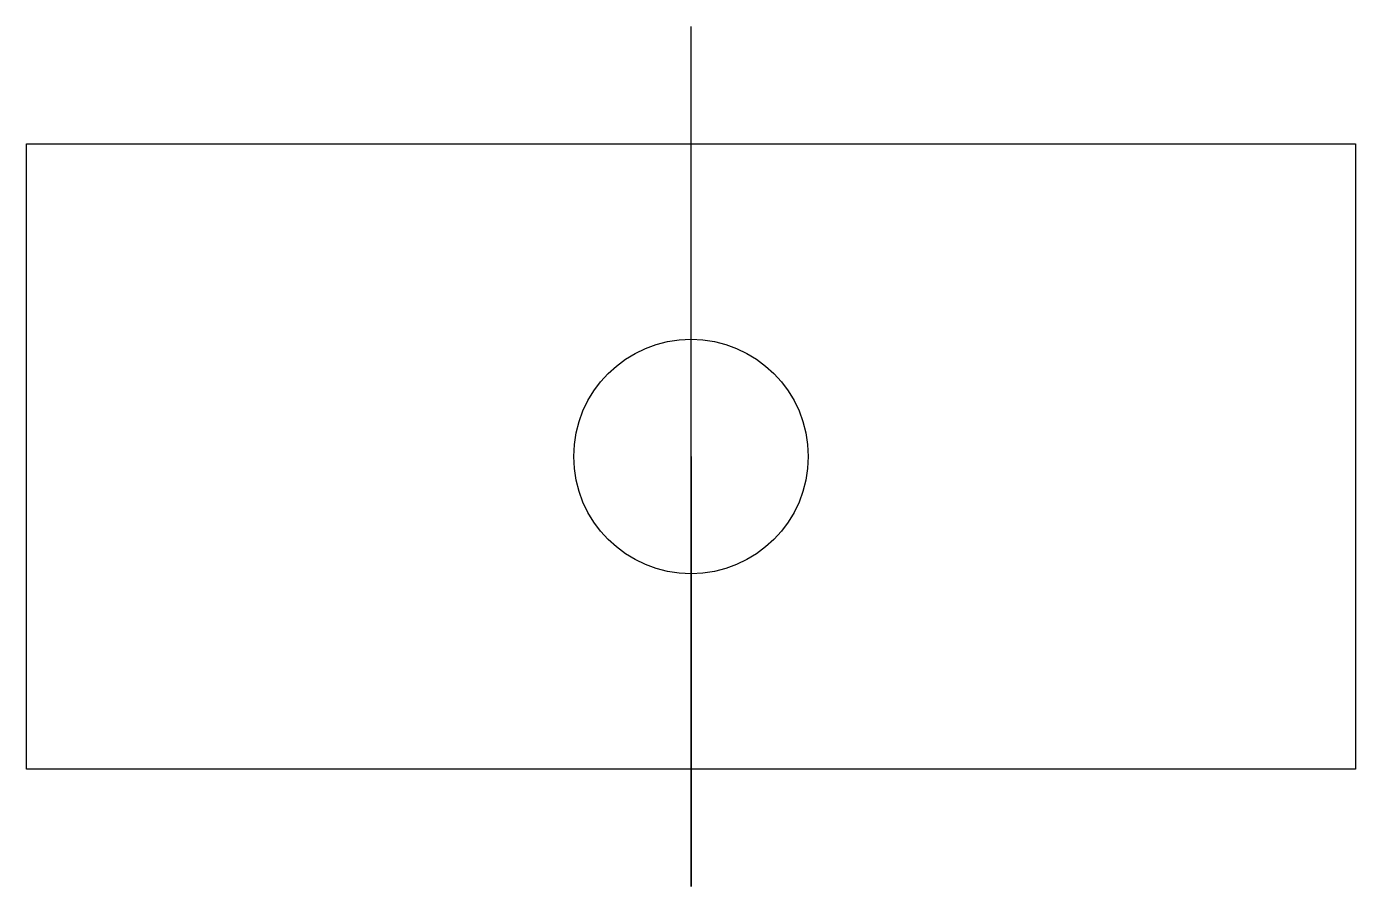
# Model space of a CAD drawing. Header units: millimetres. Extents: x -23.5 to 10.5, y -5 to 17.
import ezdxf

# ---------------------------------------------------------------- set-up
doc = ezdxf.new("R2010")
doc.units = ezdxf.units.MM
doc.layers.get('0').update_dxf_attribs({"linetype": 'CONTINUOUS'})

msp = doc.modelspace()

# ---------------------------------------------------------------- linework, layer by layer
for p, q in [((-6.5, -5), (-6.5, 17)), ((-6.5, 6), (-6.5, -5))]:
    msp.add_line(p, q)
msp.add_lwpolyline([(10.5, -2), (-23.5, -2), (-23.5, 14), (10.5, 14)], close=True)
msp.add_circle((-6.5, 6), 3)

doc.saveas('drawing.dxf')
